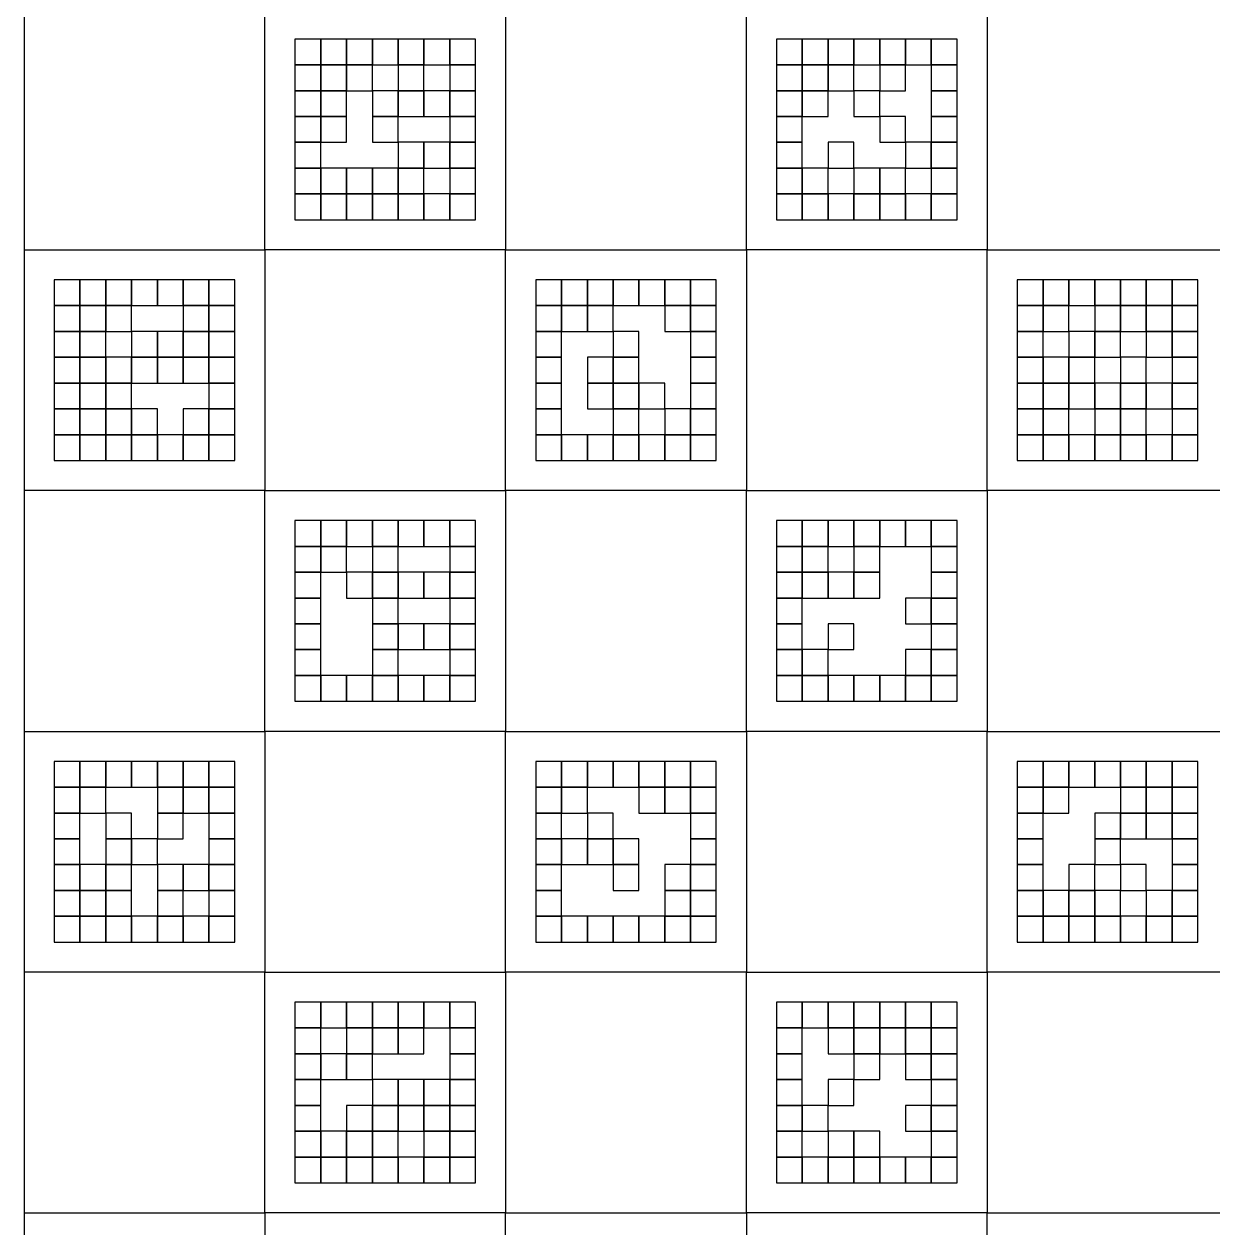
# Model space of a CAD drawing. Header units: millimetres. Extents: x 0 to 400, y 0 to 400.
# Drawn here: x 0 to 98.8, y 98.8 to 198.8 of the extents above; entities that cross this region are included whole.
import ezdxf

# ---------------------------------------------------------------- set-up
doc = ezdxf.new("R2010")
doc.units = ezdxf.units.MM

msp = doc.modelspace()

# ---------------------------------------------------------------- linework, layer by layer
at = {"layer": 'ENGRAVE'}
for points in [[(0, 180), (20, 180), (20, 200), (0, 200)], [(40, 180), (60, 180), (60, 200), (40, 200)], [(80, 180), (100, 180), (100, 200), (80, 200)], [(22.5, 195.36), (24.64, 195.36), (24.64, 197.5), (22.5, 197.5)], [(24.64, 195.36), (26.79, 195.36), (26.79, 197.5), (24.64, 197.5)], [(26.79, 195.36), (28.93, 195.36), (28.93, 197.5), (26.79, 197.5)], [(28.93, 195.36), (31.07, 195.36), (31.07, 197.5), (28.93, 197.5)], [(31.07, 195.36), (33.21, 195.36), (33.21, 197.5), (31.07, 197.5)], [(33.21, 195.36), (35.36, 195.36), (35.36, 197.5), (33.21, 197.5)], [(35.36, 195.36), (37.5, 195.36), (37.5, 197.5), (35.36, 197.5)], [(62.5, 195.36), (64.64, 195.36), (64.64, 197.5), (62.5, 197.5)], [(64.64, 195.36), (66.79, 195.36), (66.79, 197.5), (64.64, 197.5)], [(66.79, 195.36), (68.93, 195.36), (68.93, 197.5), (66.79, 197.5)], [(68.93, 195.36), (71.07, 195.36), (71.07, 197.5), (68.93, 197.5)], [(71.07, 195.36), (73.21, 195.36), (73.21, 197.5), (71.07, 197.5)], [(73.21, 195.36), (75.36, 195.36), (75.36, 197.5), (73.21, 197.5)], [(75.36, 195.36), (77.5, 195.36), (77.5, 197.5), (75.36, 197.5)], [(22.5, 193.21), (24.64, 193.21), (24.64, 195.36), (22.5, 195.36)], [(24.64, 193.21), (26.79, 193.21), (26.79, 195.36), (24.64, 195.36)], [(26.79, 193.21), (28.93, 193.21), (28.93, 195.36), (26.79, 195.36)], [(31.07, 193.21), (33.21, 193.21), (33.21, 195.36), (31.07, 195.36)], [(35.36, 193.21), (37.5, 193.21), (37.5, 195.36), (35.36, 195.36)], [(62.5, 193.21), (64.64, 193.21), (64.64, 195.36), (62.5, 195.36)], [(64.64, 193.21), (66.79, 193.21), (66.79, 195.36), (64.64, 195.36)], [(66.79, 193.21), (68.93, 193.21), (68.93, 195.36), (66.79, 195.36)], [(71.07, 193.21), (73.21, 193.21), (73.21, 195.36), (71.07, 195.36)], [(75.36, 193.21), (77.5, 193.21), (77.5, 195.36), (75.36, 195.36)], [(22.5, 191.07), (24.64, 191.07), (24.64, 193.21), (22.5, 193.21)], [(24.64, 191.07), (26.79, 191.07), (26.79, 193.21), (24.64, 193.21)], [(28.93, 191.07), (31.07, 191.07), (31.07, 193.21), (28.93, 193.21)], [(31.07, 191.07), (33.21, 191.07), (33.21, 193.21), (31.07, 193.21)], [(33.21, 191.07), (35.36, 191.07), (35.36, 193.21), (33.21, 193.21)], [(35.36, 191.07), (37.5, 191.07), (37.5, 193.21), (35.36, 193.21)], [(62.5, 191.07), (64.64, 191.07), (64.64, 193.21), (62.5, 193.21)], [(64.64, 191.07), (66.79, 191.07), (66.79, 193.21), (64.64, 193.21)], [(68.93, 191.07), (71.07, 191.07), (71.07, 193.21), (68.93, 193.21)], [(75.36, 191.07), (77.5, 191.07), (77.5, 193.21), (75.36, 193.21)], [(22.5, 188.93), (24.64, 188.93), (24.64, 191.07), (22.5, 191.07)], [(24.64, 188.93), (26.79, 188.93), (26.79, 191.07), (24.64, 191.07)], [(28.93, 188.93), (31.07, 188.93), (31.07, 191.07), (28.93, 191.07)], [(35.36, 188.93), (37.5, 188.93), (37.5, 191.07), (35.36, 191.07)], [(62.5, 188.93), (64.64, 188.93), (64.64, 191.07), (62.5, 191.07)], [(71.07, 188.93), (73.21, 188.93), (73.21, 191.07), (71.07, 191.07)], [(75.36, 188.93), (77.5, 188.93), (77.5, 191.07), (75.36, 191.07)], [(22.5, 186.79), (24.64, 186.79), (24.64, 188.93), (22.5, 188.93)], [(31.07, 186.79), (33.21, 186.79), (33.21, 188.93), (31.07, 188.93)], [(33.21, 186.79), (35.36, 186.79), (35.36, 188.93), (33.21, 188.93)], [(35.36, 186.79), (37.5, 186.79), (37.5, 188.93), (35.36, 188.93)], [(62.5, 186.79), (64.64, 186.79), (64.64, 188.93), (62.5, 188.93)], [(66.79, 186.79), (68.93, 186.79), (68.93, 188.93), (66.79, 188.93)], [(73.21, 186.79), (75.36, 186.79), (75.36, 188.93), (73.21, 188.93)], [(75.36, 186.79), (77.5, 186.79), (77.5, 188.93), (75.36, 188.93)], [(22.5, 184.64), (24.64, 184.64), (24.64, 186.79), (22.5, 186.79)], [(24.64, 184.64), (26.79, 184.64), (26.79, 186.79), (24.64, 186.79)], [(26.79, 184.64), (28.93, 184.64), (28.93, 186.79), (26.79, 186.79)], [(28.93, 184.64), (31.07, 184.64), (31.07, 186.79), (28.93, 186.79)], [(31.07, 184.64), (33.21, 184.64), (33.21, 186.79), (31.07, 186.79)], [(35.36, 184.64), (37.5, 184.64), (37.5, 186.79), (35.36, 186.79)], [(62.5, 184.64), (64.64, 184.64), (64.64, 186.79), (62.5, 186.79)], [(64.64, 184.64), (66.79, 184.64), (66.79, 186.79), (64.64, 186.79)], [(68.93, 184.64), (71.07, 184.64), (71.07, 186.79), (68.93, 186.79)], [(71.07, 184.64), (73.21, 184.64), (73.21, 186.79), (71.07, 186.79)], [(75.36, 184.64), (77.5, 184.64), (77.5, 186.79), (75.36, 186.79)], [(22.5, 182.5), (24.64, 182.5), (24.64, 184.64), (22.5, 184.64)], [(24.64, 182.5), (26.79, 182.5), (26.79, 184.64), (24.64, 184.64)], [(26.79, 182.5), (28.93, 182.5), (28.93, 184.64), (26.79, 184.64)], [(28.93, 182.5), (31.07, 182.5), (31.07, 184.64), (28.93, 184.64)], [(31.07, 182.5), (33.21, 182.5), (33.21, 184.64), (31.07, 184.64)], [(33.21, 182.5), (35.36, 182.5), (35.36, 184.64), (33.21, 184.64)], [(35.36, 182.5), (37.5, 182.5), (37.5, 184.64), (35.36, 184.64)], [(62.5, 182.5), (64.64, 182.5), (64.64, 184.64), (62.5, 184.64)], [(64.64, 182.5), (66.79, 182.5), (66.79, 184.64), (64.64, 184.64)], [(66.79, 182.5), (68.93, 182.5), (68.93, 184.64), (66.79, 184.64)], [(68.93, 182.5), (71.07, 182.5), (71.07, 184.64), (68.93, 184.64)], [(71.07, 182.5), (73.21, 182.5), (73.21, 184.64), (71.07, 184.64)], [(73.21, 182.5), (75.36, 182.5), (75.36, 184.64), (73.21, 184.64)], [(75.36, 182.5), (77.5, 182.5), (77.5, 184.64), (75.36, 184.64)], [(20, 160), (40, 160), (40, 180), (20, 180)], [(60, 160), (80, 160), (80, 180), (60, 180)], [(2.5, 175.36), (4.64, 175.36), (4.64, 177.5), (2.5, 177.5)], [(4.64, 175.36), (6.79, 175.36), (6.79, 177.5), (4.64, 177.5)], [(6.79, 175.36), (8.93, 175.36), (8.93, 177.5), (6.79, 177.5)], [(8.93, 175.36), (11.07, 175.36), (11.07, 177.5), (8.93, 177.5)], [(11.07, 175.36), (13.21, 175.36), (13.21, 177.5), (11.07, 177.5)], [(13.21, 175.36), (15.36, 175.36), (15.36, 177.5), (13.21, 177.5)], [(15.36, 175.36), (17.5, 175.36), (17.5, 177.5), (15.36, 177.5)], [(42.5, 175.36), (44.64, 175.36), (44.64, 177.5), (42.5, 177.5)], [(44.64, 175.36), (46.79, 175.36), (46.79, 177.5), (44.64, 177.5)], [(46.79, 175.36), (48.93, 175.36), (48.93, 177.5), (46.79, 177.5)], [(48.93, 175.36), (51.07, 175.36), (51.07, 177.5), (48.93, 177.5)], [(51.07, 175.36), (53.21, 175.36), (53.21, 177.5), (51.07, 177.5)], [(53.21, 175.36), (55.36, 175.36), (55.36, 177.5), (53.21, 177.5)], [(55.36, 175.36), (57.5, 175.36), (57.5, 177.5), (55.36, 177.5)], [(82.5, 175.36), (84.64, 175.36), (84.64, 177.5), (82.5, 177.5)], [(84.64, 175.36), (86.79, 175.36), (86.79, 177.5), (84.64, 177.5)], [(86.79, 175.36), (88.93, 175.36), (88.93, 177.5), (86.79, 177.5)], [(88.93, 175.36), (91.07, 175.36), (91.07, 177.5), (88.93, 177.5)], [(91.07, 175.36), (93.21, 175.36), (93.21, 177.5), (91.07, 177.5)], [(93.21, 175.36), (95.36, 175.36), (95.36, 177.5), (93.21, 177.5)], [(95.36, 175.36), (97.5, 175.36), (97.5, 177.5), (95.36, 177.5)], [(2.5, 173.21), (4.64, 173.21), (4.64, 175.36), (2.5, 175.36)], [(4.64, 173.21), (6.79, 173.21), (6.79, 175.36), (4.64, 175.36)], [(6.79, 173.21), (8.93, 173.21), (8.93, 175.36), (6.79, 175.36)], [(13.21, 173.21), (15.36, 173.21), (15.36, 175.36), (13.21, 175.36)], [(15.36, 173.21), (17.5, 173.21), (17.5, 175.36), (15.36, 175.36)], [(42.5, 173.21), (44.64, 173.21), (44.64, 175.36), (42.5, 175.36)], [(44.64, 173.21), (46.79, 173.21), (46.79, 175.36), (44.64, 175.36)], [(46.79, 173.21), (48.93, 173.21), (48.93, 175.36), (46.79, 175.36)], [(53.21, 173.21), (55.36, 173.21), (55.36, 175.36), (53.21, 175.36)], [(55.36, 173.21), (57.5, 173.21), (57.5, 175.36), (55.36, 175.36)], [(82.5, 173.21), (84.64, 173.21), (84.64, 175.36), (82.5, 175.36)], [(84.64, 173.21), (86.79, 173.21), (86.79, 175.36), (84.64, 175.36)], [(88.93, 173.21), (91.07, 173.21), (91.07, 175.36), (88.93, 175.36)], [(91.07, 173.21), (93.21, 173.21), (93.21, 175.36), (91.07, 175.36)], [(93.21, 173.21), (95.36, 173.21), (95.36, 175.36), (93.21, 175.36)], [(95.36, 173.21), (97.5, 173.21), (97.5, 175.36), (95.36, 175.36)], [(2.5, 171.07), (4.64, 171.07), (4.64, 173.21), (2.5, 173.21)], [(4.64, 171.07), (6.79, 171.07), (6.79, 173.21), (4.64, 173.21)], [(8.93, 171.07), (11.07, 171.07), (11.07, 173.21), (8.93, 173.21)], [(11.07, 171.07), (13.21, 171.07), (13.21, 173.21), (11.07, 173.21)], [(13.21, 171.07), (15.36, 171.07), (15.36, 173.21), (13.21, 173.21)], [(15.36, 171.07), (17.5, 171.07), (17.5, 173.21), (15.36, 173.21)], [(42.5, 171.07), (44.64, 171.07), (44.64, 173.21), (42.5, 173.21)], [(48.93, 171.07), (51.07, 171.07), (51.07, 173.21), (48.93, 173.21)], [(55.36, 171.07), (57.5, 171.07), (57.5, 173.21), (55.36, 173.21)], [(82.5, 171.07), (84.64, 171.07), (84.64, 173.21), (82.5, 173.21)], [(86.79, 171.07), (88.93, 171.07), (88.93, 173.21), (86.79, 173.21)], [(88.93, 171.07), (91.07, 171.07), (91.07, 173.21), (88.93, 173.21)], [(93.21, 171.07), (95.36, 171.07), (95.36, 173.21), (93.21, 173.21)], [(95.36, 171.07), (97.5, 171.07), (97.5, 173.21), (95.36, 173.21)], [(2.5, 168.93), (4.64, 168.93), (4.64, 171.07), (2.5, 171.07)], [(4.64, 168.93), (6.79, 168.93), (6.79, 171.07), (4.64, 171.07)], [(6.79, 168.93), (8.93, 168.93), (8.93, 171.07), (6.79, 171.07)], [(8.93, 168.93), (11.07, 168.93), (11.07, 171.07), (8.93, 171.07)], [(11.07, 168.93), (13.21, 168.93), (13.21, 171.07), (11.07, 171.07)], [(13.21, 168.93), (15.36, 168.93), (15.36, 171.07), (13.21, 171.07)], [(15.36, 168.93), (17.5, 168.93), (17.5, 171.07), (15.36, 171.07)], [(42.5, 168.93), (44.64, 168.93), (44.64, 171.07), (42.5, 171.07)], [(46.79, 168.93), (48.93, 168.93), (48.93, 171.07), (46.79, 171.07)], [(48.93, 168.93), (51.07, 168.93), (51.07, 171.07), (48.93, 171.07)], [(55.36, 168.93), (57.5, 168.93), (57.5, 171.07), (55.36, 171.07)], [(82.5, 168.93), (84.64, 168.93), (84.64, 171.07), (82.5, 171.07)], [(84.64, 168.93), (86.79, 168.93), (86.79, 171.07), (84.64, 171.07)], [(86.79, 168.93), (88.93, 168.93), (88.93, 171.07), (86.79, 171.07)], [(91.07, 168.93), (93.21, 168.93), (93.21, 171.07), (91.07, 171.07)], [(95.36, 168.93), (97.5, 168.93), (97.5, 171.07), (95.36, 171.07)], [(2.5, 166.79), (4.64, 166.79), (4.64, 168.93), (2.5, 168.93)], [(4.64, 166.79), (6.79, 166.79), (6.79, 168.93), (4.64, 168.93)], [(6.79, 166.79), (8.93, 166.79), (8.93, 168.93), (6.79, 168.93)], [(15.36, 166.79), (17.5, 166.79), (17.5, 168.93), (15.36, 168.93)], [(42.5, 166.79), (44.64, 166.79), (44.64, 168.93), (42.5, 168.93)], [(46.79, 166.79), (48.93, 166.79), (48.93, 168.93), (46.79, 168.93)], [(48.93, 166.79), (51.07, 166.79), (51.07, 168.93), (48.93, 168.93)], [(51.07, 166.79), (53.21, 166.79), (53.21, 168.93), (51.07, 168.93)], [(55.36, 166.79), (57.5, 166.79), (57.5, 168.93), (55.36, 168.93)], [(82.5, 166.79), (84.64, 166.79), (84.64, 168.93), (82.5, 168.93)], [(84.64, 166.79), (86.79, 166.79), (86.79, 168.93), (84.64, 168.93)], [(86.79, 166.79), (88.93, 166.79), (88.93, 168.93), (86.79, 168.93)], [(88.93, 166.79), (91.07, 166.79), (91.07, 168.93), (88.93, 168.93)], [(91.07, 166.79), (93.21, 166.79), (93.21, 168.93), (91.07, 168.93)], [(93.21, 166.79), (95.36, 166.79), (95.36, 168.93), (93.21, 168.93)], [(95.36, 166.79), (97.5, 166.79), (97.5, 168.93), (95.36, 168.93)], [(2.5, 164.64), (4.64, 164.64), (4.64, 166.79), (2.5, 166.79)], [(4.64, 164.64), (6.79, 164.64), (6.79, 166.79), (4.64, 166.79)], [(6.79, 164.64), (8.93, 164.64), (8.93, 166.79), (6.79, 166.79)], [(8.93, 164.64), (11.07, 164.64), (11.07, 166.79), (8.93, 166.79)], [(13.21, 164.64), (15.36, 164.64), (15.36, 166.79), (13.21, 166.79)], [(15.36, 164.64), (17.5, 164.64), (17.5, 166.79), (15.36, 166.79)], [(42.5, 164.64), (44.64, 164.64), (44.64, 166.79), (42.5, 166.79)], [(48.93, 164.64), (51.07, 164.64), (51.07, 166.79), (48.93, 166.79)], [(53.21, 164.64), (55.36, 164.64), (55.36, 166.79), (53.21, 166.79)], [(55.36, 164.64), (57.5, 164.64), (57.5, 166.79), (55.36, 166.79)], [(82.5, 164.64), (84.64, 164.64), (84.64, 166.79), (82.5, 166.79)], [(84.64, 164.64), (86.79, 164.64), (86.79, 166.79), (84.64, 166.79)], [(88.93, 164.64), (91.07, 164.64), (91.07, 166.79), (88.93, 166.79)], [(91.07, 164.64), (93.21, 164.64), (93.21, 166.79), (91.07, 166.79)], [(95.36, 164.64), (97.5, 164.64), (97.5, 166.79), (95.36, 166.79)], [(2.5, 162.5), (4.64, 162.5), (4.64, 164.64), (2.5, 164.64)], [(4.64, 162.5), (6.79, 162.5), (6.79, 164.64), (4.64, 164.64)], [(6.79, 162.5), (8.93, 162.5), (8.93, 164.64), (6.79, 164.64)], [(8.93, 162.5), (11.07, 162.5), (11.07, 164.64), (8.93, 164.64)], [(11.07, 162.5), (13.21, 162.5), (13.21, 164.64), (11.07, 164.64)], [(13.21, 162.5), (15.36, 162.5), (15.36, 164.64), (13.21, 164.64)], [(15.36, 162.5), (17.5, 162.5), (17.5, 164.64), (15.36, 164.64)], [(42.5, 162.5), (44.64, 162.5), (44.64, 164.64), (42.5, 164.64)], [(44.64, 162.5), (46.79, 162.5), (46.79, 164.64), (44.64, 164.64)], [(46.79, 162.5), (48.93, 162.5), (48.93, 164.64), (46.79, 164.64)], [(48.93, 162.5), (51.07, 162.5), (51.07, 164.64), (48.93, 164.64)], [(51.07, 162.5), (53.21, 162.5), (53.21, 164.64), (51.07, 164.64)], [(53.21, 162.5), (55.36, 162.5), (55.36, 164.64), (53.21, 164.64)], [(55.36, 162.5), (57.5, 162.5), (57.5, 164.64), (55.36, 164.64)], [(82.5, 162.5), (84.64, 162.5), (84.64, 164.64), (82.5, 164.64)], [(84.64, 162.5), (86.79, 162.5), (86.79, 164.64), (84.64, 164.64)], [(86.79, 162.5), (88.93, 162.5), (88.93, 164.64), (86.79, 164.64)], [(88.93, 162.5), (91.07, 162.5), (91.07, 164.64), (88.93, 164.64)], [(91.07, 162.5), (93.21, 162.5), (93.21, 164.64), (91.07, 164.64)], [(93.21, 162.5), (95.36, 162.5), (95.36, 164.64), (93.21, 164.64)], [(95.36, 162.5), (97.5, 162.5), (97.5, 164.64), (95.36, 164.64)], [(0, 140), (20, 140), (20, 160), (0, 160)], [(40, 140), (60, 140), (60, 160), (40, 160)], [(80, 140), (100, 140), (100, 160), (80, 160)], [(22.5, 155.36), (24.64, 155.36), (24.64, 157.5), (22.5, 157.5)], [(24.64, 155.36), (26.79, 155.36), (26.79, 157.5), (24.64, 157.5)], [(26.79, 155.36), (28.93, 155.36), (28.93, 157.5), (26.79, 157.5)], [(28.93, 155.36), (31.07, 155.36), (31.07, 157.5), (28.93, 157.5)], [(31.07, 155.36), (33.21, 155.36), (33.21, 157.5), (31.07, 157.5)], [(33.21, 155.36), (35.36, 155.36), (35.36, 157.5), (33.21, 157.5)], [(35.36, 155.36), (37.5, 155.36), (37.5, 157.5), (35.36, 157.5)], [(62.5, 155.36), (64.64, 155.36), (64.64, 157.5), (62.5, 157.5)], [(64.64, 155.36), (66.79, 155.36), (66.79, 157.5), (64.64, 157.5)], [(66.79, 155.36), (68.93, 155.36), (68.93, 157.5), (66.79, 157.5)], [(68.93, 155.36), (71.07, 155.36), (71.07, 157.5), (68.93, 157.5)], [(71.07, 155.36), (73.21, 155.36), (73.21, 157.5), (71.07, 157.5)], [(73.21, 155.36), (75.36, 155.36), (75.36, 157.5), (73.21, 157.5)], [(75.36, 155.36), (77.5, 155.36), (77.5, 157.5), (75.36, 157.5)], [(22.5, 153.21), (24.64, 153.21), (24.64, 155.36), (22.5, 155.36)], [(24.64, 153.21), (26.79, 153.21), (26.79, 155.36), (24.64, 155.36)], [(28.93, 153.21), (31.07, 153.21), (31.07, 155.36), (28.93, 155.36)], [(35.36, 153.21), (37.5, 153.21), (37.5, 155.36), (35.36, 155.36)], [(62.5, 153.21), (64.64, 153.21), (64.64, 155.36), (62.5, 155.36)], [(64.64, 153.21), (66.79, 153.21), (66.79, 155.36), (64.64, 155.36)], [(68.93, 153.21), (71.07, 153.21), (71.07, 155.36), (68.93, 155.36)], [(75.36, 153.21), (77.5, 153.21), (77.5, 155.36), (75.36, 155.36)], [(22.5, 151.07), (24.64, 151.07), (24.64, 153.21), (22.5, 153.21)], [(26.79, 151.07), (28.93, 151.07), (28.93, 153.21), (26.79, 153.21)], [(28.93, 151.07), (31.07, 151.07), (31.07, 153.21), (28.93, 153.21)], [(31.07, 151.07), (33.21, 151.07), (33.21, 153.21), (31.07, 153.21)], [(33.21, 151.07), (35.36, 151.07), (35.36, 153.21), (33.21, 153.21)], [(35.36, 151.07), (37.5, 151.07), (37.5, 153.21), (35.36, 153.21)], [(62.5, 151.07), (64.64, 151.07), (64.64, 153.21), (62.5, 153.21)], [(64.64, 151.07), (66.79, 151.07), (66.79, 153.21), (64.64, 153.21)], [(66.79, 151.07), (68.93, 151.07), (68.93, 153.21), (66.79, 153.21)], [(68.93, 151.07), (71.07, 151.07), (71.07, 153.21), (68.93, 153.21)], [(75.36, 151.07), (77.5, 151.07), (77.5, 153.21), (75.36, 153.21)], [(22.5, 148.93), (24.64, 148.93), (24.64, 151.07), (22.5, 151.07)], [(28.93, 148.93), (31.07, 148.93), (31.07, 151.07), (28.93, 151.07)], [(35.36, 148.93), (37.5, 148.93), (37.5, 151.07), (35.36, 151.07)], [(62.5, 148.93), (64.64, 148.93), (64.64, 151.07), (62.5, 151.07)], [(73.21, 148.93), (75.36, 148.93), (75.36, 151.07), (73.21, 151.07)], [(75.36, 148.93), (77.5, 148.93), (77.5, 151.07), (75.36, 151.07)], [(22.5, 146.79), (24.64, 146.79), (24.64, 148.93), (22.5, 148.93)], [(28.93, 146.79), (31.07, 146.79), (31.07, 148.93), (28.93, 148.93)], [(31.07, 146.79), (33.21, 146.79), (33.21, 148.93), (31.07, 148.93)], [(33.21, 146.79), (35.36, 146.79), (35.36, 148.93), (33.21, 148.93)], [(35.36, 146.79), (37.5, 146.79), (37.5, 148.93), (35.36, 148.93)], [(62.5, 146.79), (64.64, 146.79), (64.64, 148.93), (62.5, 148.93)], [(66.79, 146.79), (68.93, 146.79), (68.93, 148.93), (66.79, 148.93)], [(75.36, 146.79), (77.5, 146.79), (77.5, 148.93), (75.36, 148.93)], [(22.5, 144.64), (24.64, 144.64), (24.64, 146.79), (22.5, 146.79)], [(28.93, 144.64), (31.07, 144.64), (31.07, 146.79), (28.93, 146.79)], [(35.36, 144.64), (37.5, 144.64), (37.5, 146.79), (35.36, 146.79)], [(62.5, 144.64), (64.64, 144.64), (64.64, 146.79), (62.5, 146.79)], [(64.64, 144.64), (66.79, 144.64), (66.79, 146.79), (64.64, 146.79)], [(73.21, 144.64), (75.36, 144.64), (75.36, 146.79), (73.21, 146.79)], [(75.36, 144.64), (77.5, 144.64), (77.5, 146.79), (75.36, 146.79)], [(22.5, 142.5), (24.64, 142.5), (24.64, 144.64), (22.5, 144.64)], [(24.64, 142.5), (26.79, 142.5), (26.79, 144.64), (24.64, 144.64)], [(26.79, 142.5), (28.93, 142.5), (28.93, 144.64), (26.79, 144.64)], [(28.93, 142.5), (31.07, 142.5), (31.07, 144.64), (28.93, 144.64)], [(31.07, 142.5), (33.21, 142.5), (33.21, 144.64), (31.07, 144.64)], [(33.21, 142.5), (35.36, 142.5), (35.36, 144.64), (33.21, 144.64)], [(35.36, 142.5), (37.5, 142.5), (37.5, 144.64), (35.36, 144.64)], [(62.5, 142.5), (64.64, 142.5), (64.64, 144.64), (62.5, 144.64)], [(64.64, 142.5), (66.79, 142.5), (66.79, 144.64), (64.64, 144.64)], [(66.79, 142.5), (68.93, 142.5), (68.93, 144.64), (66.79, 144.64)], [(68.93, 142.5), (71.07, 142.5), (71.07, 144.64), (68.93, 144.64)], [(71.07, 142.5), (73.21, 142.5), (73.21, 144.64), (71.07, 144.64)], [(73.21, 142.5), (75.36, 142.5), (75.36, 144.64), (73.21, 144.64)], [(75.36, 142.5), (77.5, 142.5), (77.5, 144.64), (75.36, 144.64)], [(20, 120), (40, 120), (40, 140), (20, 140)], [(60, 120), (80, 120), (80, 140), (60, 140)], [(2.5, 135.36), (4.64, 135.36), (4.64, 137.5), (2.5, 137.5)], [(4.64, 135.36), (6.79, 135.36), (6.79, 137.5), (4.64, 137.5)], [(6.79, 135.36), (8.93, 135.36), (8.93, 137.5), (6.79, 137.5)], [(8.93, 135.36), (11.07, 135.36), (11.07, 137.5), (8.93, 137.5)], [(11.07, 135.36), (13.21, 135.36), (13.21, 137.5), (11.07, 137.5)], [(13.21, 135.36), (15.36, 135.36), (15.36, 137.5), (13.21, 137.5)], [(15.36, 135.36), (17.5, 135.36), (17.5, 137.5), (15.36, 137.5)], [(42.5, 135.36), (44.64, 135.36), (44.64, 137.5), (42.5, 137.5)], [(44.64, 135.36), (46.79, 135.36), (46.79, 137.5), (44.64, 137.5)], [(46.79, 135.36), (48.93, 135.36), (48.93, 137.5), (46.79, 137.5)], [(48.93, 135.36), (51.07, 135.36), (51.07, 137.5), (48.93, 137.5)], [(51.07, 135.36), (53.21, 135.36), (53.21, 137.5), (51.07, 137.5)], [(53.21, 135.36), (55.36, 135.36), (55.36, 137.5), (53.21, 137.5)], [(55.36, 135.36), (57.5, 135.36), (57.5, 137.5), (55.36, 137.5)], [(82.5, 135.36), (84.64, 135.36), (84.64, 137.5), (82.5, 137.5)], [(84.64, 135.36), (86.79, 135.36), (86.79, 137.5), (84.64, 137.5)], [(86.79, 135.36), (88.93, 135.36), (88.93, 137.5), (86.79, 137.5)], [(88.93, 135.36), (91.07, 135.36), (91.07, 137.5), (88.93, 137.5)], [(91.07, 135.36), (93.21, 135.36), (93.21, 137.5), (91.07, 137.5)], [(93.21, 135.36), (95.36, 135.36), (95.36, 137.5), (93.21, 137.5)], [(95.36, 135.36), (97.5, 135.36), (97.5, 137.5), (95.36, 137.5)], [(2.5, 133.21), (4.64, 133.21), (4.64, 135.36), (2.5, 135.36)], [(4.64, 133.21), (6.79, 133.21), (6.79, 135.36), (4.64, 135.36)], [(11.07, 133.21), (13.21, 133.21), (13.21, 135.36), (11.07, 135.36)], [(13.21, 133.21), (15.36, 133.21), (15.36, 135.36), (13.21, 135.36)], [(15.36, 133.21), (17.5, 133.21), (17.5, 135.36), (15.36, 135.36)], [(42.5, 133.21), (44.64, 133.21), (44.64, 135.36), (42.5, 135.36)], [(44.64, 133.21), (46.79, 133.21), (46.79, 135.36), (44.64, 135.36)], [(51.07, 133.21), (53.21, 133.21), (53.21, 135.36), (51.07, 135.36)], [(53.21, 133.21), (55.36, 133.21), (55.36, 135.36), (53.21, 135.36)], [(55.36, 133.21), (57.5, 133.21), (57.5, 135.36), (55.36, 135.36)], [(82.5, 133.21), (84.64, 133.21), (84.64, 135.36), (82.5, 135.36)], [(84.64, 133.21), (86.79, 133.21), (86.79, 135.36), (84.64, 135.36)], [(91.07, 133.21), (93.21, 133.21), (93.21, 135.36), (91.07, 135.36)], [(93.21, 133.21), (95.36, 133.21), (95.36, 135.36), (93.21, 135.36)], [(95.36, 133.21), (97.5, 133.21), (97.5, 135.36), (95.36, 135.36)], [(2.5, 131.07), (4.64, 131.07), (4.64, 133.21), (2.5, 133.21)], [(6.79, 131.07), (8.93, 131.07), (8.93, 133.21), (6.79, 133.21)], [(11.07, 131.07), (13.21, 131.07), (13.21, 133.21), (11.07, 133.21)], [(15.36, 131.07), (17.5, 131.07), (17.5, 133.21), (15.36, 133.21)], [(42.5, 131.07), (44.64, 131.07), (44.64, 133.21), (42.5, 133.21)], [(46.79, 131.07), (48.93, 131.07), (48.93, 133.21), (46.79, 133.21)], [(55.36, 131.07), (57.5, 131.07), (57.5, 133.21), (55.36, 133.21)], [(82.5, 131.07), (84.64, 131.07), (84.64, 133.21), (82.5, 133.21)], [(88.93, 131.07), (91.07, 131.07), (91.07, 133.21), (88.93, 133.21)], [(91.07, 131.07), (93.21, 131.07), (93.21, 133.21), (91.07, 133.21)], [(93.21, 131.07), (95.36, 131.07), (95.36, 133.21), (93.21, 133.21)], [(95.36, 131.07), (97.5, 131.07), (97.5, 133.21), (95.36, 133.21)], [(2.5, 128.93), (4.64, 128.93), (4.64, 131.07), (2.5, 131.07)], [(6.79, 128.93), (8.93, 128.93), (8.93, 131.07), (6.79, 131.07)], [(8.93, 128.93), (11.07, 128.93), (11.07, 131.07), (8.93, 131.07)], [(15.36, 128.93), (17.5, 128.93), (17.5, 131.07), (15.36, 131.07)], [(42.5, 128.93), (44.64, 128.93), (44.64, 131.07), (42.5, 131.07)], [(44.64, 128.93), (46.79, 128.93), (46.79, 131.07), (44.64, 131.07)], [(46.79, 128.93), (48.93, 128.93), (48.93, 131.07), (46.79, 131.07)], [(48.93, 128.93), (51.07, 128.93), (51.07, 131.07), (48.93, 131.07)], [(55.36, 128.93), (57.5, 128.93), (57.5, 131.07), (55.36, 131.07)], [(82.5, 128.93), (84.64, 128.93), (84.64, 131.07), (82.5, 131.07)], [(88.93, 128.93), (91.07, 128.93), (91.07, 131.07), (88.93, 131.07)], [(95.36, 128.93), (97.5, 128.93), (97.5, 131.07), (95.36, 131.07)], [(2.5, 126.79), (4.64, 126.79), (4.64, 128.93), (2.5, 128.93)], [(4.64, 126.79), (6.79, 126.79), (6.79, 128.93), (4.64, 128.93)], [(6.79, 126.79), (8.93, 126.79), (8.93, 128.93), (6.79, 128.93)], [(11.07, 126.79), (13.21, 126.79), (13.21, 128.93), (11.07, 128.93)], [(13.21, 126.79), (15.36, 126.79), (15.36, 128.93), (13.21, 128.93)], [(15.36, 126.79), (17.5, 126.79), (17.5, 128.93), (15.36, 128.93)], [(42.5, 126.79), (44.64, 126.79), (44.64, 128.93), (42.5, 128.93)], [(48.93, 126.79), (51.07, 126.79), (51.07, 128.93), (48.93, 128.93)], [(53.21, 126.79), (55.36, 126.79), (55.36, 128.93), (53.21, 128.93)], [(55.36, 126.79), (57.5, 126.79), (57.5, 128.93), (55.36, 128.93)], [(82.5, 126.79), (84.64, 126.79), (84.64, 128.93), (82.5, 128.93)], [(86.79, 126.79), (88.93, 126.79), (88.93, 128.93), (86.79, 128.93)], [(91.07, 126.79), (93.21, 126.79), (93.21, 128.93), (91.07, 128.93)], [(95.36, 126.79), (97.5, 126.79), (97.5, 128.93), (95.36, 128.93)], [(2.5, 124.64), (4.64, 124.64), (4.64, 126.79), (2.5, 126.79)], [(4.64, 124.64), (6.79, 124.64), (6.79, 126.79), (4.64, 126.79)], [(6.79, 124.64), (8.93, 124.64), (8.93, 126.79), (6.79, 126.79)], [(11.07, 124.64), (13.21, 124.64), (13.21, 126.79), (11.07, 126.79)], [(15.36, 124.64), (17.5, 124.64), (17.5, 126.79), (15.36, 126.79)], [(42.5, 124.64), (44.64, 124.64), (44.64, 126.79), (42.5, 126.79)], [(53.21, 124.64), (55.36, 124.64), (55.36, 126.79), (53.21, 126.79)], [(55.36, 124.64), (57.5, 124.64), (57.5, 126.79), (55.36, 126.79)], [(82.5, 124.64), (84.64, 124.64), (84.64, 126.79), (82.5, 126.79)], [(84.64, 124.64), (86.79, 124.64), (86.79, 126.79), (84.64, 126.79)], [(86.79, 124.64), (88.93, 124.64), (88.93, 126.79), (86.79, 126.79)], [(88.93, 124.64), (91.07, 124.64), (91.07, 126.79), (88.93, 126.79)], [(93.21, 124.64), (95.36, 124.64), (95.36, 126.79), (93.21, 126.79)], [(95.36, 124.64), (97.5, 124.64), (97.5, 126.79), (95.36, 126.79)], [(2.5, 122.5), (4.64, 122.5), (4.64, 124.64), (2.5, 124.64)], [(4.64, 122.5), (6.79, 122.5), (6.79, 124.64), (4.64, 124.64)], [(6.79, 122.5), (8.93, 122.5), (8.93, 124.64), (6.79, 124.64)], [(8.93, 122.5), (11.07, 122.5), (11.07, 124.64), (8.93, 124.64)], [(11.07, 122.5), (13.21, 122.5), (13.21, 124.64), (11.07, 124.64)], [(13.21, 122.5), (15.36, 122.5), (15.36, 124.64), (13.21, 124.64)], [(15.36, 122.5), (17.5, 122.5), (17.5, 124.64), (15.36, 124.64)], [(42.5, 122.5), (44.64, 122.5), (44.64, 124.64), (42.5, 124.64)], [(44.64, 122.5), (46.79, 122.5), (46.79, 124.64), (44.64, 124.64)], [(46.79, 122.5), (48.93, 122.5), (48.93, 124.64), (46.79, 124.64)], [(48.93, 122.5), (51.07, 122.5), (51.07, 124.64), (48.93, 124.64)], [(51.07, 122.5), (53.21, 122.5), (53.21, 124.64), (51.07, 124.64)], [(53.21, 122.5), (55.36, 122.5), (55.36, 124.64), (53.21, 124.64)], [(55.36, 122.5), (57.5, 122.5), (57.5, 124.64), (55.36, 124.64)], [(82.5, 122.5), (84.64, 122.5), (84.64, 124.64), (82.5, 124.64)], [(84.64, 122.5), (86.79, 122.5), (86.79, 124.64), (84.64, 124.64)], [(86.79, 122.5), (88.93, 122.5), (88.93, 124.64), (86.79, 124.64)], [(88.93, 122.5), (91.07, 122.5), (91.07, 124.64), (88.93, 124.64)], [(91.07, 122.5), (93.21, 122.5), (93.21, 124.64), (91.07, 124.64)], [(93.21, 122.5), (95.36, 122.5), (95.36, 124.64), (93.21, 124.64)], [(95.36, 122.5), (97.5, 122.5), (97.5, 124.64), (95.36, 124.64)], [(0, 100), (20, 100), (20, 120), (0, 120)], [(40, 100), (60, 100), (60, 120), (40, 120)], [(80, 100), (100, 100), (100, 120), (80, 120)], [(22.5, 115.36), (24.64, 115.36), (24.64, 117.5), (22.5, 117.5)], [(24.64, 115.36), (26.79, 115.36), (26.79, 117.5), (24.64, 117.5)], [(26.79, 115.36), (28.93, 115.36), (28.93, 117.5), (26.79, 117.5)], [(28.93, 115.36), (31.07, 115.36), (31.07, 117.5), (28.93, 117.5)], [(31.07, 115.36), (33.21, 115.36), (33.21, 117.5), (31.07, 117.5)], [(33.21, 115.36), (35.36, 115.36), (35.36, 117.5), (33.21, 117.5)], [(35.36, 115.36), (37.5, 115.36), (37.5, 117.5), (35.36, 117.5)], [(62.5, 115.36), (64.64, 115.36), (64.64, 117.5), (62.5, 117.5)], [(64.64, 115.36), (66.79, 115.36), (66.79, 117.5), (64.64, 117.5)], [(66.79, 115.36), (68.93, 115.36), (68.93, 117.5), (66.79, 117.5)], [(68.93, 115.36), (71.07, 115.36), (71.07, 117.5), (68.93, 117.5)], [(71.07, 115.36), (73.21, 115.36), (73.21, 117.5), (71.07, 117.5)], [(73.21, 115.36), (75.36, 115.36), (75.36, 117.5), (73.21, 117.5)], [(75.36, 115.36), (77.5, 115.36), (77.5, 117.5), (75.36, 117.5)], [(22.5, 113.21), (24.64, 113.21), (24.64, 115.36), (22.5, 115.36)], [(26.79, 113.21), (28.93, 113.21), (28.93, 115.36), (26.79, 115.36)], [(28.93, 113.21), (31.07, 113.21), (31.07, 115.36), (28.93, 115.36)], [(31.07, 113.21), (33.21, 113.21), (33.21, 115.36), (31.07, 115.36)], [(35.36, 113.21), (37.5, 113.21), (37.5, 115.36), (35.36, 115.36)], [(62.5, 113.21), (64.64, 113.21), (64.64, 115.36), (62.5, 115.36)], [(66.79, 113.21), (68.93, 113.21), (68.93, 115.36), (66.79, 115.36)], [(68.93, 113.21), (71.07, 113.21), (71.07, 115.36), (68.93, 115.36)], [(71.07, 113.21), (73.21, 113.21), (73.21, 115.36), (71.07, 115.36)], [(73.21, 113.21), (75.36, 113.21), (75.36, 115.36), (73.21, 115.36)], [(75.36, 113.21), (77.5, 113.21), (77.5, 115.36), (75.36, 115.36)], [(22.5, 111.07), (24.64, 111.07), (24.64, 113.21), (22.5, 113.21)], [(24.64, 111.07), (26.79, 111.07), (26.79, 113.21), (24.64, 113.21)], [(26.79, 111.07), (28.93, 111.07), (28.93, 113.21), (26.79, 113.21)], [(35.36, 111.07), (37.5, 111.07), (37.5, 113.21), (35.36, 113.21)], [(62.5, 111.07), (64.64, 111.07), (64.64, 113.21), (62.5, 113.21)], [(68.93, 111.07), (71.07, 111.07), (71.07, 113.21), (68.93, 113.21)], [(73.21, 111.07), (75.36, 111.07), (75.36, 113.21), (73.21, 113.21)], [(75.36, 111.07), (77.5, 111.07), (77.5, 113.21), (75.36, 113.21)], [(22.5, 108.93), (24.64, 108.93), (24.64, 111.07), (22.5, 111.07)], [(28.93, 108.93), (31.07, 108.93), (31.07, 111.07), (28.93, 111.07)], [(31.07, 108.93), (33.21, 108.93), (33.21, 111.07), (31.07, 111.07)], [(33.21, 108.93), (35.36, 108.93), (35.36, 111.07), (33.21, 111.07)], [(35.36, 108.93), (37.5, 108.93), (37.5, 111.07), (35.36, 111.07)], [(62.5, 108.93), (64.64, 108.93), (64.64, 111.07), (62.5, 111.07)], [(66.79, 108.93), (68.93, 108.93), (68.93, 111.07), (66.79, 111.07)], [(75.36, 108.93), (77.5, 108.93), (77.5, 111.07), (75.36, 111.07)], [(22.5, 106.79), (24.64, 106.79), (24.64, 108.93), (22.5, 108.93)], [(26.79, 106.79), (28.93, 106.79), (28.93, 108.93), (26.79, 108.93)], [(28.93, 106.79), (31.07, 106.79), (31.07, 108.93), (28.93, 108.93)], [(31.07, 106.79), (33.21, 106.79), (33.21, 108.93), (31.07, 108.93)], [(33.21, 106.79), (35.36, 106.79), (35.36, 108.93), (33.21, 108.93)], [(35.36, 106.79), (37.5, 106.79), (37.5, 108.93), (35.36, 108.93)], [(62.5, 106.79), (64.64, 106.79), (64.64, 108.93), (62.5, 108.93)], [(64.64, 106.79), (66.79, 106.79), (66.79, 108.93), (64.64, 108.93)], [(73.21, 106.79), (75.36, 106.79), (75.36, 108.93), (73.21, 108.93)], [(75.36, 106.79), (77.5, 106.79), (77.5, 108.93), (75.36, 108.93)], [(22.5, 104.64), (24.64, 104.64), (24.64, 106.79), (22.5, 106.79)], [(24.64, 104.64), (26.79, 104.64), (26.79, 106.79), (24.64, 106.79)], [(26.79, 104.64), (28.93, 104.64), (28.93, 106.79), (26.79, 106.79)], [(28.93, 104.64), (31.07, 104.64), (31.07, 106.79), (28.93, 106.79)], [(33.21, 104.64), (35.36, 104.64), (35.36, 106.79), (33.21, 106.79)], [(35.36, 104.64), (37.5, 104.64), (37.5, 106.79), (35.36, 106.79)], [(62.5, 104.64), (64.64, 104.64), (64.64, 106.79), (62.5, 106.79)], [(66.79, 104.64), (68.93, 104.64), (68.93, 106.79), (66.79, 106.79)], [(68.93, 104.64), (71.07, 104.64), (71.07, 106.79), (68.93, 106.79)], [(75.36, 104.64), (77.5, 104.64), (77.5, 106.79), (75.36, 106.79)], [(22.5, 102.5), (24.64, 102.5), (24.64, 104.64), (22.5, 104.64)], [(24.64, 102.5), (26.79, 102.5), (26.79, 104.64), (24.64, 104.64)], [(26.79, 102.5), (28.93, 102.5), (28.93, 104.64), (26.79, 104.64)], [(28.93, 102.5), (31.07, 102.5), (31.07, 104.64), (28.93, 104.64)], [(31.07, 102.5), (33.21, 102.5), (33.21, 104.64), (31.07, 104.64)], [(33.21, 102.5), (35.36, 102.5), (35.36, 104.64), (33.21, 104.64)], [(35.36, 102.5), (37.5, 102.5), (37.5, 104.64), (35.36, 104.64)], [(62.5, 102.5), (64.64, 102.5), (64.64, 104.64), (62.5, 104.64)], [(64.64, 102.5), (66.79, 102.5), (66.79, 104.64), (64.64, 104.64)], [(66.79, 102.5), (68.93, 102.5), (68.93, 104.64), (66.79, 104.64)], [(68.93, 102.5), (71.07, 102.5), (71.07, 104.64), (68.93, 104.64)], [(71.07, 102.5), (73.21, 102.5), (73.21, 104.64), (71.07, 104.64)], [(73.21, 102.5), (75.36, 102.5), (75.36, 104.64), (73.21, 104.64)], [(75.36, 102.5), (77.5, 102.5), (77.5, 104.64), (75.36, 104.64)], [(20, 80), (40, 80), (40, 100), (20, 100)], [(60, 80), (80, 80), (80, 100), (60, 100)]]:
    msp.add_lwpolyline(points, close=True, dxfattribs=at)
at = {"layer": 'OUTLINE'}
msp.add_lwpolyline([(0, 0), (400, 0), (400, 400), (0, 400)], close=True, dxfattribs=at)

doc.saveas('drawing.dxf')
